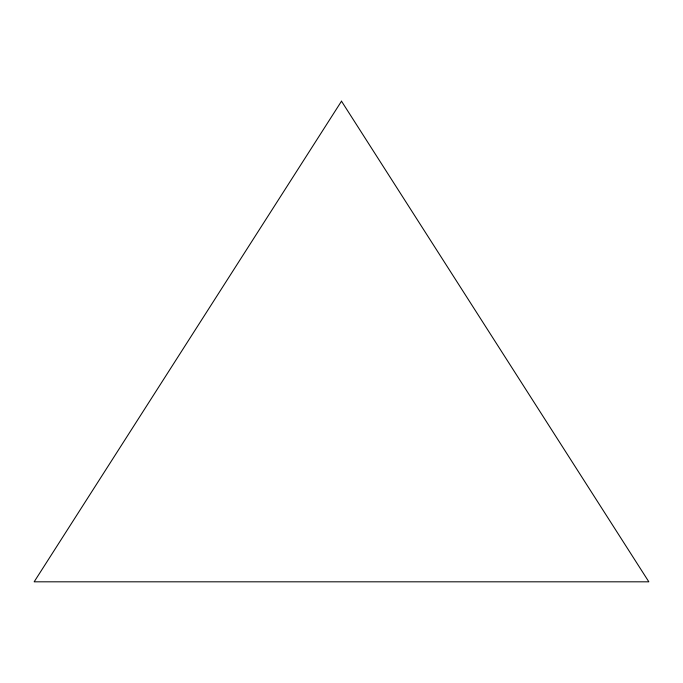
<?xml version="1.0" encoding="UTF-8"?>
<svg xmlns="http://www.w3.org/2000/svg" width="683" height="683" viewBox="0 0 683 683"><rect width="100%" height="100%" fill="white"/><g stroke="black" fill="none" stroke-linecap="round" stroke-linejoin="round"><path stroke-width="1.02" d="M341.5 101.186L34.15 581.814L648.85 581.814L341.5 101.186"/></g></svg>
